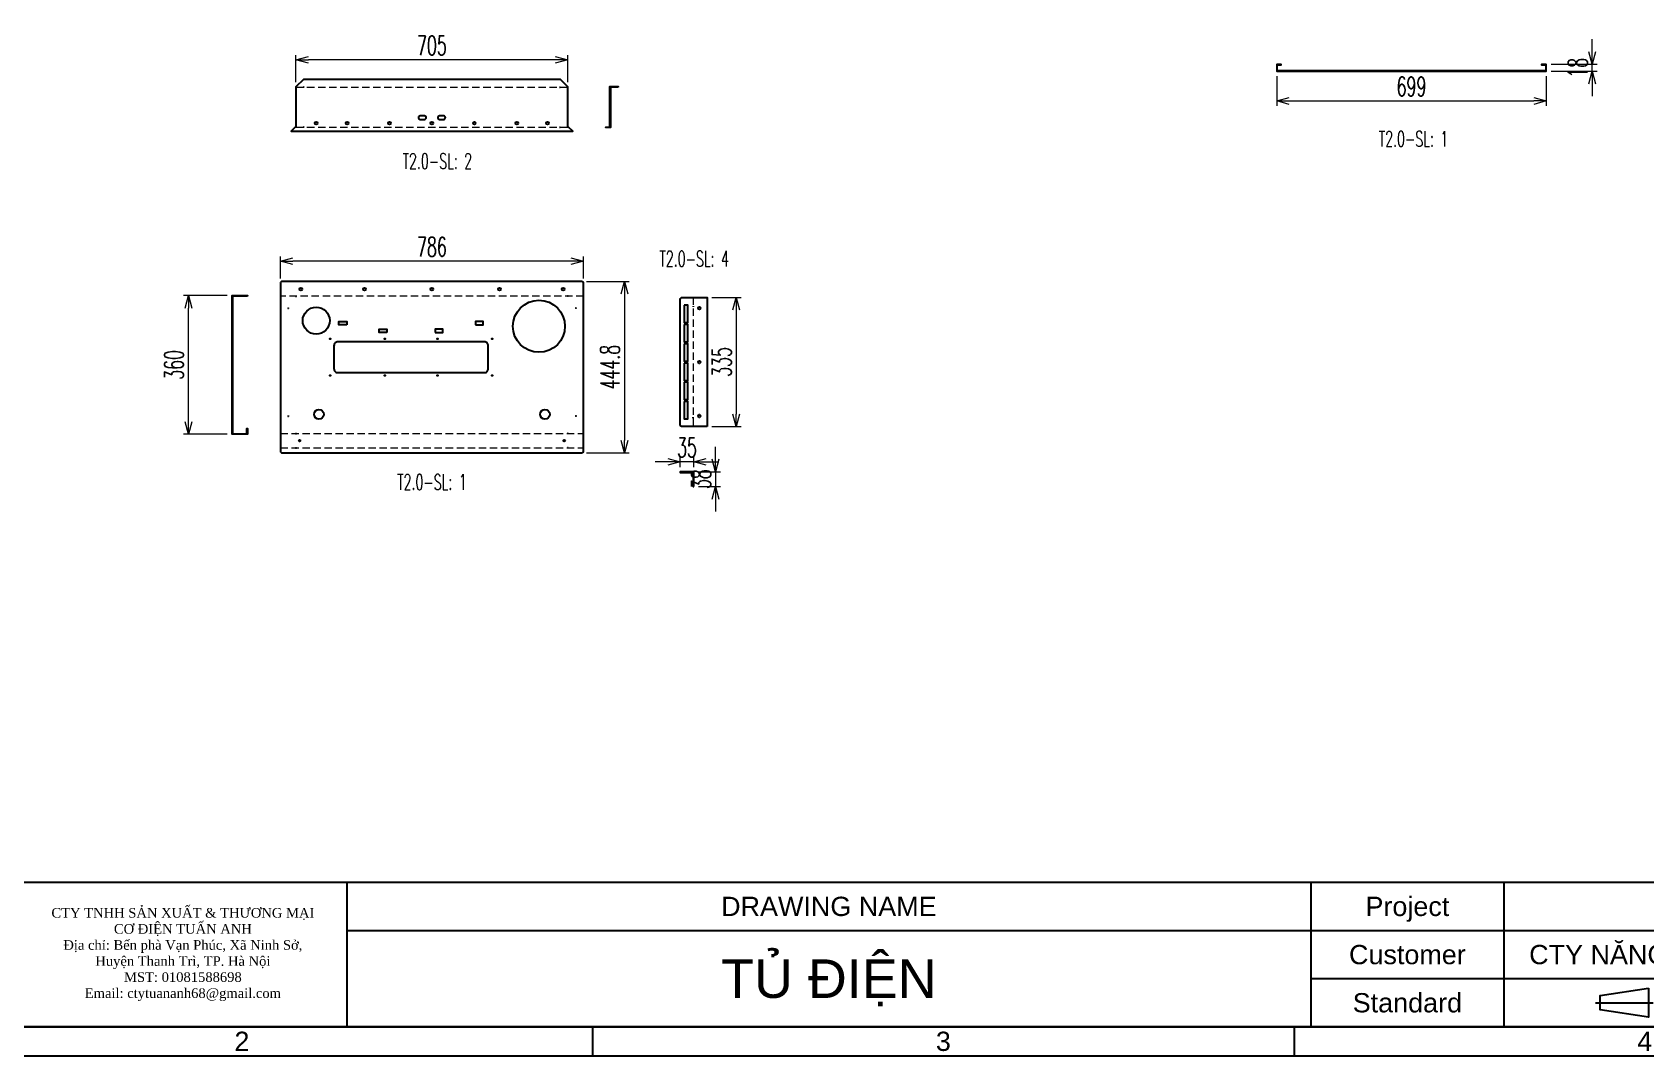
# Model space of a CAD drawing. Header units: millimetres. Extents: x -4798 to 103231, y 23514 to 54248.
# Drawn here: x 12311 to 16495, y 37689 to 40344 of the extents above; entities that cross this region are included whole.
import ezdxf
from ezdxf.enums import TextEntityAlignment as Align

# ---------------------------------------------------------------- set-up
doc = ezdxf.new("R2010")
doc.units = ezdxf.units.MM
doc.header["$LTSCALE"] = 3
doc.linetypes.add('HIDDEN', pattern=[9.525, 6.35, -3.175])
doc.layers.add('@.DM. KÍCH THƯỚC', color=8, linetype='Continuous', lineweight=20, transparency=0.2)
for name, color, linetype in [('@.DM. NÉT CHÍNH', 7, 'Continuous'), ('@.TEXT', 7, 'Continuous'), ('@.VISIBLE', 7, 'Continuous'), ('dim', 7, 'Continuous'), ('S-DIM', 7, 'Continuous')]:
    doc.layers.add(name, color=color, linetype=linetype)
doc.layers.add('@.DM. NÉT ĐỨT', color=8, linetype='HIDDEN', lineweight=9)
doc.styles.add('Ann_w01', font='romans.shx', dxfattribs={"width": 0.6, "bigfont": 'chineset.shx'})
doc.styles.add('Arial', font='arial.ttf')
doc.dimstyles.new('Dim 01_SC25', dxfattribs={"dimscale": 25, "dimtxt": 2, "dimasz": 1.3, "dimexe": 0.5, "dimexo": 0.5, "dimgap": 0.5, "dimtad": 1, "dimdec": 1, "dimzin": 12, "dimdsep": 46, "dimtxsty": 'Ann_w01', "dimblk": 'OPEN30', "dimcen": 1.5, "dimclrd": 6, "dimclre": 6, "dimclrt": 3, "dimadec": 1, "dimazin": 3, "dimtm": 1e-09, "dimtfac": 1, "dimtdec": 1, "dimtix": 1, "dimtmove": 0, "dimatfit": 3, "dimldrblk": 'OPEN30', "dimfxl": 0, "dimtolj": 1, "dimlwd": 0, "dimlwe": 0, "dimarcsym": 0})

# ---------------------------------------------------------------- blocks, each defined once
blk = doc.blocks.new('_Open30')
at = {"color": 0, "linetype": 'ByBlock', "lineweight": -2}
for p, q in [((-1, 0.27), (0, 0)), ((0, 0), (-1, -0.27)), ((0, 0), (-1, 0))]:
    blk.add_line(p, q, dxfattribs=at)
blk = doc.blocks.new('*D203')
at = {"layer": '@.DM. KÍCH THƯỚC', "color": 6, "lineweight": 0}
for p, q in [((12817, 39660.9), (12703.9, 39660.9)), ((12716.4, 39333.4), (12716.4, 39628.4)), ((12817, 39300.9), (12703.9, 39300.9))]:
    blk.add_line(p, q, dxfattribs=at)
at = {"layer": 'Defpoints', "color": 0}
for p in [(12716.4, 39660.9), (12829.5, 39660.9), (12829.5, 39300.9)]:
    blk.add_point(p, dxfattribs=at)
at = {"layer": '@.DM. KÍCH THƯỚC', "color": 6, "lineweight": 0, "xscale": 32.5, "yscale": 32.5, "zscale": 32.5}
for p, rotation in [((12716.4, 39660.9), 90), ((12716.4, 39300.9), 270)]:
    blk.add_blockref('_Open30', p, dxfattribs=dict(at, rotation=rotation))
at = {"layer": '@.DM. KÍCH THƯỚC', "color": 3, "insert": (12678.9, 39480.9), "char_height": 50, "attachment_point": 5, "rotation": 90, "style": 'Ann_w01'}
blk.add_mtext('\\A1;360', dxfattribs=at)
blk = doc.blocks.new('*D204')
at = {"layer": '@.DM. KÍCH THƯỚC', "color": 6, "lineweight": 0}
for p, q in [((14083.2, 39236), (14083.2, 39268.5)), ((14039.1, 39203.5), (14095.7, 39203.5)), ((14083.2, 39203.5), (14083.2, 39165.5)), ((14039.1, 39165.5), (14095.7, 39165.5)), ((14083.2, 39133), (14083.2, 39100.5))]:
    blk.add_line(p, q, dxfattribs=at)
at = {"layer": 'Defpoints', "color": 0}
for p in [(14026.6, 39203.5), (14026.6, 39165.5), (14083.2, 39165.5)]:
    blk.add_point(p, dxfattribs=at)
at = {"layer": '@.DM. KÍCH THƯỚC', "color": 6, "lineweight": 0, "xscale": 32.5, "yscale": 32.5, "zscale": 32.5}
for p, rotation in [((14083.2, 39203.5), 270), ((14083.2, 39165.5), 90)]:
    blk.add_blockref('_Open30', p, dxfattribs=dict(at, rotation=rotation))
at = {"layer": '@.DM. KÍCH THƯỚC', "color": 3, "insert": (14045.7, 39184.5), "char_height": 50, "attachment_point": 5, "rotation": 90, "style": 'Ann_w01'}
blk.add_mtext('\\A1;38', dxfattribs=at)
blk = doc.blocks.new('*D205')
at = {"layer": '@.DM. KÍCH THƯỚC', "color": 6, "lineweight": 0}
for p, q in [((13959.1, 39229.2), (13926.6, 39229.2)), ((13991.6, 39216), (13991.6, 39241.7)), ((14026.6, 39229.2), (13991.6, 39229.2)), ((14026.6, 39216), (14026.6, 39241.7)), ((14059.1, 39229.2), (14091.6, 39229.2))]:
    blk.add_line(p, q, dxfattribs=at)
at = {"layer": 'Defpoints', "color": 0}
for p in [(13991.6, 39229.2), (13991.6, 39203.5), (14026.6, 39203.5)]:
    blk.add_point(p, dxfattribs=at)
at = {"layer": '@.DM. KÍCH THƯỚC', "color": 6, "lineweight": 0, "xscale": 32.5, "yscale": 32.5, "zscale": 32.5}
blk.add_blockref('_Open30', (13991.6, 39229.2), dxfattribs=at)
at = {"layer": '@.DM. KÍCH THƯỚC', "color": 6, "lineweight": 0, "xscale": 32.5, "yscale": 32.5, "zscale": 32.5, "rotation": 180}
blk.add_blockref('_Open30', (14026.6, 39229.2), dxfattribs=at)
at = {"layer": '@.DM. KÍCH THƯỚC', "color": 3, "insert": (14009.1, 39266.7), "char_height": 50, "attachment_point": 5, "style": 'Ann_w01'}
blk.add_mtext('\\A1;35', dxfattribs=at)
blk = doc.blocks.new('*D206')
at = {"layer": '@.DM. KÍCH THƯỚC', "color": 6, "lineweight": 0}
for p, q in [((14073.7, 39655.9), (14149.2, 39655.9)), ((14136.7, 39623.4), (14136.7, 39353.4)), ((14073.7, 39320.9), (14149.2, 39320.9))]:
    blk.add_line(p, q, dxfattribs=at)
at = {"layer": 'Defpoints', "color": 0}
for p in [(14061.2, 39655.9), (14061.2, 39320.9), (14136.7, 39320.9)]:
    blk.add_point(p, dxfattribs=at)
at = {"layer": '@.DM. KÍCH THƯỚC', "color": 6, "lineweight": 0, "xscale": 32.5, "yscale": 32.5, "zscale": 32.5}
for p, rotation in [((14136.7, 39655.9), 90), ((14136.7, 39320.9), 270)]:
    blk.add_blockref('_Open30', p, dxfattribs=dict(at, rotation=rotation))
at = {"layer": '@.DM. KÍCH THƯỚC', "color": 3, "insert": (14099.2, 39488.4), "char_height": 50, "attachment_point": 5, "rotation": 90, "style": 'Ann_w01'}
blk.add_mtext('\\A1;335', dxfattribs=at)
blk = doc.blocks.new('*D207')
at = {"layer": '@.DM. KÍCH THƯỚC', "color": 6, "lineweight": 0}
for p, q in [((12954.7, 39705), (12954.7, 39762.4)), ((13708.2, 39749.9), (12987.2, 39749.9)), ((13740.7, 39705), (13740.7, 39762.4))]:
    blk.add_line(p, q, dxfattribs=at)
at = {"layer": 'Defpoints', "color": 0}
for p in [(12954.7, 39749.9), (12954.7, 39692.5), (13740.7, 39692.5)]:
    blk.add_point(p, dxfattribs=at)
at = {"layer": '@.DM. KÍCH THƯỚC', "color": 6, "lineweight": 0, "xscale": 32.5, "yscale": 32.5, "zscale": 32.5, "rotation": 180}
blk.add_blockref('_Open30', (12954.7, 39749.9), dxfattribs=at)
at = {"layer": '@.DM. KÍCH THƯỚC', "color": 6, "lineweight": 0, "xscale": 32.5, "yscale": 32.5, "zscale": 32.5}
blk.add_blockref('_Open30', (13740.7, 39749.9), dxfattribs=at)
at = {"layer": '@.DM. KÍCH THƯỚC', "color": 3, "insert": (13347.7, 39787.4), "char_height": 50, "attachment_point": 5, "style": 'Ann_w01'}
blk.add_mtext('\\A1;786', dxfattribs=at)
blk = doc.blocks.new('*D208')
at = {"layer": '@.DM. KÍCH THƯỚC', "color": 6, "lineweight": 0}
for p, q in [((13748.5, 39697.5), (13859.5, 39697.5)), ((13847, 39665), (13847, 39285.2)), ((13748.2, 39252.7), (13859.5, 39252.7))]:
    blk.add_line(p, q, dxfattribs=at)
at = {"layer": 'Defpoints', "color": 0}
for p in [(13736, 39697.5), (13735.7, 39252.7), (13847, 39252.7)]:
    blk.add_point(p, dxfattribs=at)
at = {"layer": '@.DM. KÍCH THƯỚC', "color": 6, "lineweight": 0, "xscale": 32.5, "yscale": 32.5, "zscale": 32.5}
for p, rotation in [((13847, 39697.5), 90), ((13847, 39252.7), 270)]:
    blk.add_blockref('_Open30', p, dxfattribs=dict(at, rotation=rotation))
at = {"layer": '@.DM. KÍCH THƯỚC', "color": 3, "insert": (13809.5, 39475.1), "char_height": 50, "attachment_point": 5, "rotation": 90, "style": 'Ann_w01'}
blk.add_mtext('\\A1;444.8', dxfattribs=at)
blk = doc.blocks.new('*D228')
at = {"layer": '@.DM. KÍCH THƯỚC', "color": 6, "lineweight": 0}
for p, q in [((15538.1, 40230.2), (15538.1, 40153.1)), ((16237.1, 40230.2), (16237.1, 40153.1)), ((15570.6, 40165.6), (16204.6, 40165.6))]:
    blk.add_line(p, q, dxfattribs=at)
at = {"layer": 'Defpoints', "color": 0}
for p in [(15538.1, 40242.7), (16237.1, 40242.7), (16237.1, 40165.6)]:
    blk.add_point(p, dxfattribs=at)
at = {"layer": '@.DM. KÍCH THƯỚC', "color": 6, "lineweight": 0, "xscale": 32.5, "yscale": 32.5, "zscale": 32.5, "rotation": 180}
blk.add_blockref('_Open30', (15538.1, 40165.6), dxfattribs=at)
at = {"layer": '@.DM. KÍCH THƯỚC', "color": 6, "lineweight": 0, "xscale": 32.5, "yscale": 32.5, "zscale": 32.5}
blk.add_blockref('_Open30', (16237.1, 40165.6), dxfattribs=at)
at = {"layer": '@.DM. KÍCH THƯỚC', "color": 3, "insert": (15887.6, 40203.1), "char_height": 50, "attachment_point": 5, "style": 'Ann_w01'}
blk.add_mtext('\\A1;699', dxfattribs=at)
blk = doc.blocks.new('*U140')
at = {"layer": '@.DM. NÉT CHÍNH'}
blk.add_lwpolyline([(-22.5, 4.5), (22.5, 4.5), (22.5, -4.5), (-22.5, -4.5)], close=True, dxfattribs=at)
blk = doc.blocks.new('*U145')
at = {"layer": '@.VISIBLE', "color": 0, "linetype": 'ByBlock', "lineweight": -2}
for p in [(0, 0), (50, 0), (100, 0), (150, 0), (200, 0), (250, 0)]:
    blk.add_blockref('*U140', p, dxfattribs=at)
blk = doc.blocks.new('*D242')
at = {"layer": '@.DM. KÍCH THƯỚC', "color": 6, "lineweight": 0}
for p, q in [((12995.2, 40214.5), (12995.2, 40284.8)), ((13667.7, 40272.3), (13027.7, 40272.3)), ((13700.2, 40214.5), (13700.2, 40284.8))]:
    blk.add_line(p, q, dxfattribs=at)
at = {"layer": 'Defpoints', "color": 0}
for p in [(12995.2, 40272.3), (12995.2, 40202), (13700.2, 40202)]:
    blk.add_point(p, dxfattribs=at)
at = {"layer": '@.DM. KÍCH THƯỚC', "color": 6, "lineweight": 0, "xscale": 32.5, "yscale": 32.5, "zscale": 32.5, "rotation": 180}
blk.add_blockref('_Open30', (12995.2, 40272.3), dxfattribs=at)
at = {"layer": '@.DM. KÍCH THƯỚC', "color": 6, "lineweight": 0, "xscale": 32.5, "yscale": 32.5, "zscale": 32.5}
blk.add_blockref('_Open30', (13700.2, 40272.3), dxfattribs=at)
at = {"layer": '@.DM. KÍCH THƯỚC', "color": 3, "insert": (13347.7, 40309.8), "char_height": 50, "attachment_point": 5, "style": 'Ann_w01'}
blk.add_mtext('\\A1;705', dxfattribs=at)
blk = doc.blocks.new('Standard ISO')
at = {"color": 6}
for p, q in [((4, -2), (4, 2)), ((-6, 0), (0, 0)), ((6, 0), (2, 0))]:
    blk.add_line(p, q, dxfattribs=at)
blk.add_lwpolyline([(-0.5, 1.5), (-0.5, -1.5), (-5.5, -0.75), (-5.5, 0.75), (-0.5, 1.5)])
for radius in [1.5, 0.75]:
    blk.add_circle((4, 0), radius)
blk = doc.blocks.new('KHUNG BAN VE (Made by Tung)')
at = {"layer": '@.VISIBLE', "color": 8}
for p, q in [((123, 18), (123, 3)), ((223, 18), (223, 3)), ((243, 18), (243, 3)), ((123, 13), (294, 13)), ((223, 8), (294, 8)), ((148.5, 3), (148.5, 0)), ((221.25, 3), (221.25, 0))]:
    blk.add_line(p, q, dxfattribs=at)
for points in [[(0, 0), (297, 0), (297, 210), (0, 210)], [(3, 3), (294, 3), (294, 207), (3, 207)], [(3, 18), (294, 18), (294, 3), (3, 3)]]:
    blk.add_lwpolyline(points, close=True, dxfattribs=at)
blk.add_blockref('Standard ISO', (258.5, 5.5))
at = {"layer": '@.TEXT', "color": 2, "style": 'Arial'}
for s, p in [('DRAWING NAME', (173, 15.5)), ('Project', (233, 15.5)), ('Customer', (233, 10.5)), ('Standard', (233, 5.5))]:
    blk.add_text(s, height=2, dxfattribs=at).set_placement(p, align=Align.MIDDLE_CENTER)
at = {"layer": '@.TEXT', "color": 1, "style": 'Arial'}
for s, p in [('2', (112.125, 1.5)), ('3', (184.875, 1.5)), ('4', (257.625, 1.5))]:
    blk.add_text(s, height=2, dxfattribs=at).set_placement(p, align=Align.MIDDLE_CENTER)
for tag, height, p in [('DESIGNER_NAME', 2, (38, 15.5)), ('PROJECT_CODE', 2, (258.5, 15.5)), ('SCALE', 2, (289, 15.5)), ('APPROVED_NAME', 2, (38, 10.5)), ('DRAWING_NAME', 4, (173, 8)), ('CUSTOMER_NAME', 2, (258.5, 10.5)), ('PAGE', 2, (289, 10.5)), ('TOTAL', 2, (289, 5.5))]:
    blk.add_attdef(tag, text='', height=height, dxfattribs=at).set_placement(p, align=Align.MIDDLE_CENTER)
at = {"layer": '@.VISIBLE', "color": 30, "insert": (106, 10.5), "char_height": 1, "attachment_point": 5, "style": 'Ann_w01'}
blk.add_mtext_dynamic_manual_height_columns('{\\fTimes New Roman|b0|i0|c0|p18;\\W1;CTY TNHH SẢN XUẤT & THƯƠNG MẠI CƠ ĐIỆN TUẤN ANH\\PĐịa chỉ: Bến phà Vạn Phúc, Xã Ninh Sở, Huyện Thanh Trì, TP. Hà Nội\\PMST: 01081588698\\PEmail: ctytuananh68@gmail.com}', width=28.70976, gutter_width=99.197, heights=[0], dxfattribs=at)
blk = doc.blocks.new('*D268')
at = {"layer": 'Defpoints', "color": 0}
for p in [(16237.1, 40260.7), (16356.4, 40260.7), (16237.1, 40242.7)]:
    blk.add_point(p, dxfattribs=at)
at = {"layer": 'S-DIM', "color": 6, "lineweight": 0}
for p, q in [((16356.4, 40293.2), (16356.4, 40325.7)), ((16249.6, 40260.7), (16368.9, 40260.7)), ((16356.4, 40242.7), (16356.4, 40260.7)), ((16249.6, 40242.7), (16368.9, 40242.7)), ((16356.4, 40210.2), (16356.4, 40177.7))]:
    blk.add_line(p, q, dxfattribs=at)
at = {"layer": 'S-DIM', "color": 6, "lineweight": 0, "xscale": 32.5, "yscale": 32.5, "zscale": 32.5}
for p, rotation in [((16356.4, 40260.7), 270), ((16356.4, 40242.7), 90)]:
    blk.add_blockref('_Open30', p, dxfattribs=dict(at, rotation=rotation))
at = {"layer": 'S-DIM', "color": 3, "insert": (16318.9, 40251.7), "char_height": 50, "attachment_point": 5, "rotation": 90, "style": 'Ann_w01'}
blk.add_mtext('\\A1;18', dxfattribs=at)

msp = doc.modelspace()

# ---------------------------------------------------------------- linework, layer by layer
at = {"layer": '@.DM. NÉT CHÍNH', "color": 1}
for p, q in [((13016.81, 40201.2), (13014.81, 40201.2)), ((13678.61, 40201.2), (13680.61, 40201.2)), ((13016.81, 40097.6), (13014.81, 40097.6)), ((13678.61, 40097.6), (13680.61, 40097.6)), ((12973.71, 39628.37), (12975.71, 39628.37)), ((12994.41, 39659.17), (12996.41, 39659.17)), ((13701.02, 39659.17), (13699.02, 39659.17)), ((13721.71, 39628.37), (13719.71, 39628.37)), ((14024.86, 39633.61), (14024.86, 39631.61)), ((12973.71, 39348.37), (12975.71, 39348.37)), ((13721.71, 39348.37), (13719.71, 39348.37)), ((14024.86, 39343.13), (14024.86, 39345.13)), ((12994.41, 39302.57), (12996.41, 39302.57)), ((13701.02, 39302.57), (13699.02, 39302.57)), ((12994.41, 39265.97), (12996.41, 39265.97)), ((13701.02, 39265.97), (13699.02, 39265.97))]:
    msp.add_line(p, q, dxfattribs=at)
at = {"layer": '@.DM. NÉT CHÍNH'}
for points in [[(15539.62, 40259.17), (15550.12, 40259.17), (15550.12, 40260.67), (15538.12, 40260.67), (15538.12, 40242.67), (16237.12, 40242.67), (16237.12, 40260.67), (16225.12, 40260.67), (16225.12, 40259.17), (16235.62, 40259.17), (16235.62, 40244.17), (15539.62, 40244.17)], [(13014.71, 40221.5), (12995.21, 40202), (12995.21, 40097.8), (12993.21, 40097.8), (12982.71, 40087.3), (13712.71, 40087.3), (13702.21, 40097.8), (13700.21, 40097.8), (13700.21, 40202), (13680.71, 40221.5)], [(13830.62, 40201.4), (13810.62, 40201.4), (13810.62, 40096.4), (13798.62, 40096.4), (13798.62, 40097.9), (13809.12, 40097.9), (13809.12, 40202.9), (13830.62, 40202.9)], [(12869.46, 39659.37), (12830.96, 39659.37), (12830.96, 39302.37), (12867.96, 39302.37), (12867.96, 39315.87), (12869.46, 39315.87), (12869.46, 39300.87), (12829.46, 39300.87), (12829.46, 39660.87), (12869.46, 39660.87)], [(14026.56, 39165.52), (14026.56, 39203.52), (13991.56, 39203.52), (13991.56, 39202.02), (14025.06, 39202.02), (14025.06, 39165.52)]]:
    msp.add_lwpolyline(points, close=True, dxfattribs=at)
for points in [[(13312.71, 40122.4), (13312.71, 40122.4, 0.4142136), (13317.21, 40117.9), (13328.21, 40117.9, 0.4142136), (13332.71, 40122.4), (13332.71, 40122.4, 0.4142136), (13328.21, 40126.9), (13317.21, 40126.9, 0.4142136)], [(13362.71, 40122.4), (13362.71, 40122.4, 0.4142136), (13367.21, 40117.9), (13378.21, 40117.9, 0.4142136), (13382.71, 40122.4), (13382.71, 40122.4, 0.4142136), (13378.21, 40126.9), (13367.21, 40126.9, 0.4142136)], [(12954.71, 39692.47), (12954.71, 39257.67, 0.4142136), (12959.71, 39252.67), (13735.71, 39252.67, 0.4142136), (13740.71, 39257.67), (13740.71, 39692.47, 0.4142136), (13735.71, 39697.47), (12959.71, 39697.47, 0.4142136)], [(14061.16, 39320.87), (13996.56, 39320.87, -0.4142136), (13991.56, 39325.87), (13991.56, 39650.87, -0.4142136), (13996.56, 39655.87), (14061.16, 39655.87)]]:
    msp.add_lwpolyline(points, format="xyb", close=True, dxfattribs=at)
for points in [[(12995.21, 40097.8), (12993.21, 40097.8)], [(13702.21, 40097.8), (13700.21, 40097.8)]]:
    msp.add_lwpolyline(points, dxfattribs=at)
at = {"layer": '@.DM. NÉT CHÍNH', "color": 1}
for points in [[(12974.71, 39629.37), (12974.71, 39627.37)], [(13720.71, 39629.37), (13720.71, 39627.37)], [(12974.71, 39349.37), (12974.71, 39347.37)], [(13720.71, 39349.37), (13720.71, 39347.37)]]:
    msp.add_lwpolyline(points, dxfattribs=at)
at = {"layer": '@.DM. NÉT CHÍNH'}
for centre, radius in [((13047.71, 40107.9), 3.5), ((13127.71, 40107.9), 3.5), ((13237.71, 40107.9), 3.5), ((13347.71, 40107.9), 3.5), ((13457.71, 40107.9), 3.5), ((13567.71, 40107.9), 3.5), ((13647.71, 40107.9), 3.5), ((13007.71, 39677.47), 3.5), ((13687.71, 39677.47), 3.5), ((14041.16, 39628.37), 3.5), ((14041.16, 39488.37), 3.5), ((13054.71, 39352.57), 12.5), ((13640.71, 39352.57), 12.5), ((14041.16, 39348.37), 3.5)]:
    msp.add_circle(centre, radius, dxfattribs=at)
at = {"layer": '@.DM. NÉT ĐỨT'}
for p, q in [((12995.21, 40201.2), (13700.21, 40201.2)), ((12995.21, 40097.6), (13700.21, 40097.6)), ((13740.71, 39659.17), (12954.71, 39659.17)), ((14024.86, 39655.87), (14024.86, 39320.87)), ((12954.71, 39302.57), (13740.71, 39302.57)), ((12954.71, 39265.97), (13740.71, 39265.97))]:
    msp.add_line(p, q, dxfattribs=at)
at = {"layer": '@.VISIBLE'}
for points in [[(13126.71, 39584.86), (13106.71, 39584.86), (13106.71, 39593.86), (13126.71, 39593.86)], [(13460.71, 39584.86), (13480.71, 39584.86), (13480.71, 39593.86), (13460.71, 39593.86)], [(13231.21, 39564.85), (13211.21, 39564.85), (13211.21, 39573.85), (13231.21, 39573.85)], [(13356.21, 39564.85), (13376.21, 39564.85), (13376.21, 39573.85), (13356.21, 39573.85)]]:
    msp.add_lwpolyline(points, close=True, dxfattribs=at)
msp.add_lwpolyline([(13483.71, 39540.85), (13103.71, 39540.85, 0.4142136), (13093.71, 39530.85), (13093.71, 39470.85, 0.4142136), (13103.71, 39460.85), (13483.71, 39460.85, 0.4142136), (13493.71, 39470.85), (13493.71, 39530.85, 0.4142136)], format="xyb", close=True, dxfattribs=at)
for centre, radius in [((13172.71, 39677.47), 3.5), ((13347.71, 39677.47), 3.5), ((13522.71, 39677.47), 3.5), ((13047.71, 39595.87), 35), ((13625.24, 39581.1), 67.5), ((13083.71, 39548.35), 1), ((13225.38, 39548.35), 1), ((13362.05, 39548.35), 1), ((13503.71, 39548.35), 1), ((13503.71, 39548.35), 1), ((13083.71, 39453.35), 1), ((13225.38, 39453.35), 1), ((13362.05, 39453.35), 1), ((13503.71, 39453.35), 1), ((13503.71, 39453.35), 1), ((13004.71, 39284.27), 2.1), ((13690.71, 39284.27), 2.1)]:
    msp.add_circle(centre, radius, dxfattribs=at)

# ---------------------------------------------------------------- block references
ref = msp.add_blockref('KHUNG BAN VE (Made by Tung)', (10051.97, 37688.72), dxfattribs=dict(at, xscale=25, yscale=25, zscale=25))
ref.add_attrib('CUSTOMER_NAME', 'CTY NĂNG LƯỢNG', dxfattribs={"layer": '@.TEXT', "color": 1, "height": 50, "style": 'Arial'}).set_placement((16514.47, 37951.22), align=Align.MIDDLE_CENTER)
ref.add_attrib('DRAWING_NAME', 'TỦ ĐIỆN', dxfattribs={"layer": '@.TEXT', "color": 1, "height": 100, "style": 'Arial'}).set_placement((14376.97, 37888.72), align=Align.MIDDLE_CENTER)
at = {"layer": '@.VISIBLE', "xscale": -1, "rotation": 90}
msp.add_blockref('*U145', (14006.56, 39613.37), dxfattribs=at)

# ---------------------------------------------------------------- texts
at = {"layer": 'dim', "color": 2, "style": 'Ann_w01', "width": 0.6}
for s, p in [('T2.0-SL: 1', (15892.93, 40067.32)), ('T2.0-SL: 2', (13361.85, 40009.66)), ('T2.0-SL: 4', (14027.62, 39756.48)), ('T2.0-SL: 1', (13347.71, 39177.09))]:
    msp.add_text(s, height=40, dxfattribs=at).set_placement(p, align=Align.MIDDLE_CENTER)

# ---------------------------------------------------------------- dimensions: what is measured, and where the dimension line sits
at = {"layer": '@.DM. KÍCH THƯỚC'}
for base, p1, p2, picture, middle in [((12995.21, 40272.35), (13700.21, 40202), (12995.21, 40202), '*D242', (13347.71, 40309.85)), ((16237.12, 40165.64), (15538.12, 40242.67), (16237.12, 40242.67), '*D228', (15887.62, 40203.14))]:
    dim = msp.add_linear_dim(base=base, p1=p1, p2=p2, dimstyle='Dim 01_SC25', dxfattribs=at)
    dim.commit()
    dim.dimension.update_dxf_attribs({"geometry": picture, "text_midpoint": middle})
for base, p1, p2, angle, picture, middle in [((12954.71, 39749.93), (13740.71, 39692.47), (12954.71, 39692.47), 180, '*D207', (13347.71, 39787.43)), ((12716.44, 39660.87), (12829.46, 39300.87), (12829.46, 39660.87), 90, '*D203', (12678.94, 39480.87)), ((13847.01, 39252.67), (13736.05, 39697.46), (13735.71, 39252.67), 90, '*D208', (13809.51, 39475.06)), ((14136.74, 39320.87), (14061.16, 39655.87), (14061.16, 39320.87), 270, '*D206', (14099.24, 39488.37)), ((13991.56, 39229.16), (14026.56, 39203.52), (13991.56, 39203.52), 180, '*D205', (14009.06, 39266.66)), ((14083.21, 39165.52), (14026.56, 39203.52), (14026.56, 39165.52), 270, '*D204', (14045.71, 39184.52))]:
    dim = msp.add_linear_dim(base=base, p1=p1, p2=p2, angle=angle, dimstyle='Dim 01_SC25', dxfattribs=at)
    dim.commit()
    dim.dimension.update_dxf_attribs({"geometry": picture, "text_midpoint": middle})
at = {"layer": 'S-DIM'}
dim = msp.add_linear_dim(base=(16356.44, 40260.67), p1=(16237.12, 40242.67), p2=(16237.12, 40260.67), angle=90, dimstyle='Dim 01_SC25', override={"dimfxl": 5}, dxfattribs=at)
dim.commit()
dim.dimension.update_dxf_attribs({"geometry": '*D268', "text_midpoint": (16318.94, 40251.67)})

doc.saveas('drawing.dxf')
